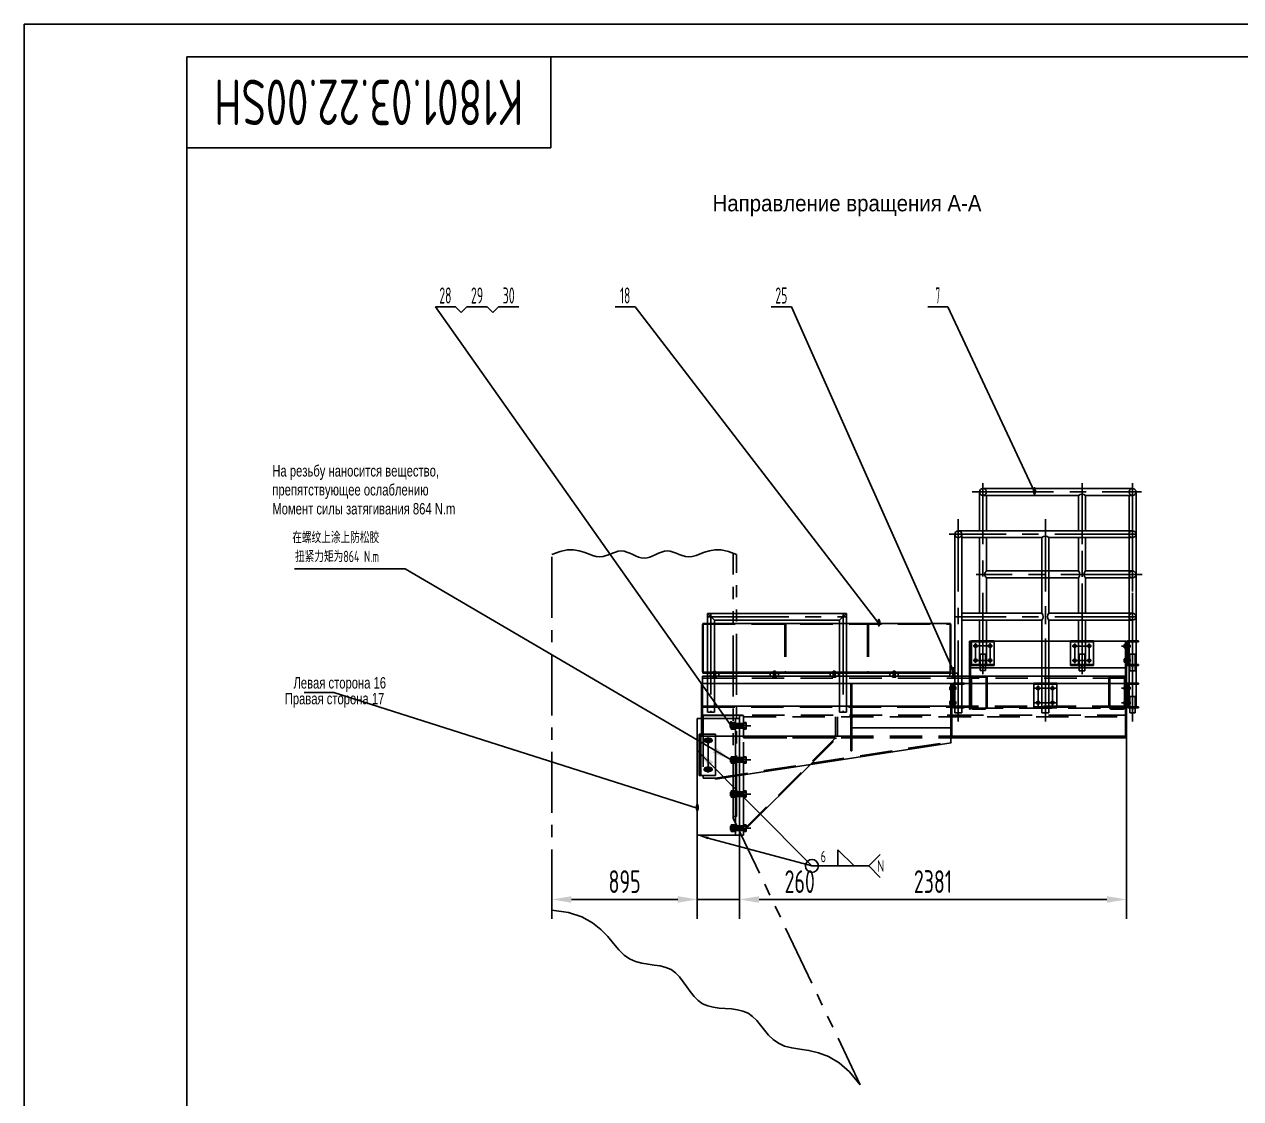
# Model space of a CAD drawing. Header units: millimetres. Extents: x -18 to 16800, y -464 to 11880.
# Drawn here: x 0 to 7487, y 5265 to 11880 of the extents above; entities that cross this region are included whole.
import ezdxf
from ezdxf.enums import TextEntityAlignment as Align

# ---------------------------------------------------------------- set-up
doc = ezdxf.new("R2010")
doc.units = ezdxf.units.MM
doc.header["$LTSCALE"] = 400
for name, pattern in [('F', [0.75, 0.5, -0.25]), ('G', [2, 1.25, -0.25, 0.25, -0.25]), ('K', [2.5, 1.25, -0.25, 0.25, -0.25, 0.25, -0.25])]:
    doc.linetypes.add(name, pattern=pattern)
for name, color, linetype in [('01', 7, 'Continuous'), ('02', 1, 'Continuous'), ('04', 2, 'F'), ('05', 4, 'G'), ('07', 6, 'K'), ('08', 1, 'Continuous'), ('11', 3, 'Continuous'), ('13', 3, 'Continuous')]:
    doc.layers.add(name, color=color, linetype=linetype)
doc.styles.get("Standard").update_dxf_attribs({"font": 'isocp', "width": 0.707, "bigfont": 'intecad.shx'})
doc.dimstyles.new('INTE', dxfattribs={"dimscale": 40, "dimtxt": 3.5, "dimasz": 3, "dimexe": 3, "dimexo": 0, "dimgap": 1, "dimtad": 1, "dimdec": 0, "dimdsep": 46, "dimtxsty": 'Standard', "dimcen": 0, "dimclrd": 1, "dimclre": 1, "dimclrt": 3, "dimaunit": 1, "dimadec": 0, "dimazin": 0, "dimtfac": 1, "dimtdec": 0, "dimtmove": 0, "dimatfit": 0, "dimfxl": 1, "dimarcsym": 0})

# ---------------------------------------------------------------- blocks, each defined once
blk = doc.blocks.new('*U43')
at = {"layer": '01'}
for p, q in [((0, 16.5), (-15, 7.8)), ((-15, 7.8), (-15, 0)), ((-15, -7.8), (-15, 0)), ((15, 7.8), (0, 16.5)), ((15, 0), (15, 7.8)), ((15, 0), (15, -7.8)), ((0, -16.5), (-15, -7.8)), ((15, -7.8), (0, -16.5))]:
    blk.add_line(p, q, dxfattribs=at)
at = {"layer": '05'}
for p, q in [((-16.9, 0), (16.3, 0)), ((0, -18.3), (0, 17.9))]:
    blk.add_line(p, q, dxfattribs=at)
blk = doc.blocks.new('*U39')
at = {"layer": '01'}
for p, q in [((-7.5, 0), (-7.5, 9.9)), ((-7.5, 9.9), (0, 9.9)), ((0, 6), (-7.5, 6)), ((-7.5, 0), (-7.5, -9.9)), ((0, 9.9), (0, 0)), ((0, 6), (30, 6)), ((0, -9.9), (0, 0)), ((5.2, 6), (5.2, 0)), ((5.2, -6), (5.2, 0)), ((30, 6), (30, 0)), ((30, -6), (30, 0)), ((0, -6), (-7.5, -6)), ((-7.5, -9.9), (0, -9.9)), ((0, -6), (30, -6))]:
    blk.add_line(p, q, dxfattribs=at)
at = {"layer": '02'}
for p, q in [((30, 4.8), (5.2, 4.8)), ((30, -4.8), (5.2, -4.8))]:
    blk.add_line(p, q, dxfattribs=at)
at = {"layer": '05'}
blk.add_line((-10.6, 0), (33.5, 0), dxfattribs=at)
blk = doc.blocks.new('*U40')
at = {"layer": '01'}
for p, q in [((-9.2, 3.1), (-9.2, 0)), ((0, 3.1), (-9.2, 3.1)), ((-9.2, 0), (0, 0)), ((0, 0), (-1.8, 3.1)), ((0, 3.1), (1.8, 0)), ((0, 3.1), (9.2, 3.1)), ((9.2, 0), (0, 0)), ((9.2, 3.1), (9.2, 0))]:
    blk.add_line(p, q, dxfattribs=at)
at = {"layer": '05'}
blk.add_line((0, 5.2), (0, -2.1), dxfattribs=at)
blk = doc.blocks.new('*U41')
at = {"layer": '01'}
for p, q in [((-10.8, 0), (-10.8, 10)), ((-10.8, 10), (0, 10)), ((-10.8, 6), (0, 6)), ((0, 10), (0, 0)), ((0, -10), (0, 0)), ((-10.8, 0), (-10.8, -10)), ((-10.8, -6), (0, -6)), ((-10.8, -10), (0, -10))]:
    blk.add_line(p, q, dxfattribs=at)
at = {"layer": '05'}
blk.add_line((-11.9, 0), (1.1, 0), dxfattribs=at)
blk = doc.blocks.new('*U42')
at = {"layer": '01'}
for p, q in [((0, 9.9), (-9, 4.7)), ((-9, 4.7), (-9, 0)), ((-9, -4.7), (-9, 0)), ((9, 4.7), (0, 9.9)), ((9, 0), (9, 4.7)), ((9, 0), (9, -4.7)), ((0, -9.9), (-9, -4.7)), ((9, -4.7), (0, -9.9))]:
    blk.add_line(p, q, dxfattribs=at)
at = {"layer": '05'}
for p, q in [((-10.9, 0), (10.3, 0)), ((0, -11.7), (0, 11.3))]:
    blk.add_line(p, q, dxfattribs=at)
blk = doc.blocks.new('7-1')
at = {"layer": '04', "linetype": 'F'}
for points in [[(53667.2, 53489.8), (53661.2, 53495.8), (53661.2, 53489.8)], [(54518.2, 53489.8), (54512.2, 53495.8), (54512.2, 53489.8)]]:
    blk.add_hatch(color=2, dxfattribs=at).paths.add_polyline_path(points)
for p, q in [((53620, 54390.8), (53620, 54630.4)), ((53641.2, 54651), (54562.2, 54651)), ((53641.2, 54608.7), (54230.1, 54608.7)), ((53662.3, 54390.8), (53662.3, 54609.2)), ((54230.1, 54390.8), (54230.1, 54608.7)), ((54272.4, 54390.8), (54272.4, 54608.7)), ((54272.4, 54608.7), (54562.2, 54608.7)), ((54541.1, 54143), (54541.1, 54608.7)), ((54583.4, 53567), (54583.4, 54629.8)), ((53468.4, 53452.8), (53468.4, 54369.7)), ((54562.2, 54390.8), (53489.5, 54390.8)), ((53510.7, 53452.8), (53510.7, 54369.7)), ((54583.4, 53452.8), (54583.4, 54369.7)), ((54004.4, 54348.5), (53510.7, 54348.5)), ((53620, 53882.8), (53620, 54348.5)), ((53662.3, 54143.5), (53662.3, 54348.5)), ((54004.4, 53882.8), (54004.4, 54348.5)), ((54562.2, 54348.5), (54046.7, 54348.5)), ((54046.7, 53882.8), (54046.7, 54348.5)), ((54230.1, 54143), (54230.1, 54348.5)), ((54272.4, 54143), (54272.4, 54348.5)), ((54541.1, 53882.8), (54541.1, 54348.5)), ((53662.3, 54143), (54230.1, 54143)), ((54562.2, 54143), (54272.4, 54143)), ((53662.3, 53882.8), (53662.3, 54101.2)), ((53662.3, 54100.7), (54230.1, 54100.7)), ((54230.1, 53882.8), (54230.1, 54100.7)), ((54272.4, 53882.8), (54272.4, 54100.7)), ((54562.2, 54100.7), (54272.4, 54100.7)), ((54541.1, 53567), (54541.1, 54100.7)), ((51946.2, 53881.8), (52801.2, 53881.8)), ((51946.2, 53881.8), (51988.5, 53839.5)), ((51946.2, 53881.8), (51946.2, 53274.8)), ((51988.5, 53839.5), (51988.5, 53274.8)), ((51988.5, 53839.5), (52758.9, 53839.5)), ((52758.9, 53839.5), (52801.2, 53881.8)), ((52758.9, 53839.5), (52758.9, 53274.8)), ((52801.2, 53881.8), (52801.2, 53274.8)), ((54004.4, 53882.8), (53510.7, 53882.8)), ((54004.4, 53840.5), (53510.7, 53840.5)), ((53620, 53713.5), (53620, 53840.5)), ((53662.3, 53713.5), (53662.3, 53840.5)), ((54004.4, 53452.8), (54004.4, 53840.5)), ((54562.2, 53882.8), (54046.7, 53882.8)), ((54562.2, 53840.5), (54046.7, 53840.5)), ((54046.7, 53452.8), (54046.7, 53840.5)), ((54230.1, 53712.8), (54230.1, 53840.5)), ((54272.4, 53712.8), (54272.4, 53840.5)), ((54541.1, 53452.8), (54541.1, 53840.5)), ((53559.2, 53710.8), (53559.2, 53495.8)), ((53565.2, 53710.8), (54518.2, 53710.8)), ((53565.2, 53710.8), (53565.2, 53495.8)), ((53571.2, 53713.5), (53571.2, 53710.8)), ((53711.2, 53713.5), (53571.2, 53713.5)), ((53711.2, 53713.5), (53711.2, 53710.8)), ((54181.2, 53712.8), (54181.2, 53710.8)), ((54321.2, 53712.8), (54181.2, 53712.8)), ((54321.2, 53712.8), (54321.2, 53710.8)), ((54518.2, 53710.8), (54524.2, 53710.8)), ((54518.2, 53710.8), (54518.2, 53126.8)), ((54518.2, 53710.8), (54518.2, 53297.8)), ((54524.2, 53710.8), (54524.2, 53126.8)), ((54524.2, 53701), (54524.2, 53573)), ((54530.2, 53701), (54530.2, 53573)), ((54536.2, 53713), (54541.1, 53713)), ((54536.2, 53707), (54541.1, 53707)), ((54583.4, 53713), (54599.2, 53713)), ((54583.4, 53707), (54599.2, 53707)), ((54599.2, 53713), (54599.2, 53707)), ((53565.2, 53545.8), (54518.2, 53545.8)), ((53662.3, 53567.5), (53620, 53567.5)), ((53624.4, 53567.5), (53657.9, 53567.5)), ((54234.5, 53566.8), (54268, 53566.8)), ((54536.2, 53567), (54541.1, 53567)), ((54536.2, 53561), (54541.1, 53561)), ((54541.1, 53567), (54583.4, 53567)), ((54583.4, 53567), (54599.2, 53567)), ((54583.4, 53452.8), (54583.4, 53567)), ((54583.4, 53561), (54599.2, 53561)), ((54599.2, 53567), (54599.2, 53561)), ((54518.2, 53495.8), (51914.2, 53495.8)), ((51914.2, 53126.8), (51914.2, 53495.8)), ((52015.7, 53495.8), (51964.7, 53495.8)), ((52015.7, 53514.8), (51988.5, 53514.8)), ((52015.7, 53514.8), (52015.7, 53495.8)), ((52332.7, 53514.8), (52332.7, 53495.8)), ((52383.7, 53514.8), (52332.7, 53514.8)), ((52383.7, 53495.8), (52332.7, 53495.8)), ((52383.7, 53514.8), (52383.7, 53495.8)), ((52751.7, 53514.8), (52700.7, 53514.8)), ((52700.7, 53514.8), (52700.7, 53495.8)), ((52751.7, 53495.8), (52700.7, 53495.8)), ((52751.7, 53514.8), (52751.7, 53495.8)), ((53068.7, 53514.8), (53068.7, 53495.8)), ((53119.7, 53514.8), (53068.7, 53514.8)), ((53119.7, 53495.8), (53068.7, 53495.8)), ((53119.7, 53514.8), (53119.7, 53495.8)), ((53468.4, 53514.8), (53436.7, 53514.8)), ((53436.7, 53514.8), (53436.7, 53495.8)), ((53487.7, 53495.8), (53436.7, 53495.8)), ((53565.2, 53495.8), (54518.2, 53495.8)), ((54518.2, 53114.8), (54518.2, 53495.8)), ((51908.2, 53126.8), (51908.2, 53450.8)), ((51914.2, 53450.8), (53456.9, 53450.8)), ((51914.2, 53450.8), (51914.2, 53383.8)), ((51915.5, 53450.8), (53445.5, 53450.8)), ((52828.2, 53034.8), (52828.2, 53450.8)), ((52834.2, 53450.8), (52834.2, 53034.8)), ((52834.2, 53383.8), (52834.2, 53317.8)), ((53444.2, 53450.8), (53444.2, 53317.8)), ((53444.2, 53450.8), (53444.2, 53126.8)), ((53445.5, 53450.8), (53451.5, 53450.8)), ((53450.2, 53450.8), (53450.2, 53126.8)), ((53457.5, 53440.8), (53457.5, 53312.8)), ((53463.5, 53452.8), (53526.5, 53452.8)), ((53463.5, 53446.8), (53526.5, 53446.8)), ((53468.4, 53306.8), (53468.4, 53446.8)), ((53510.7, 53306.8), (53510.7, 53446.8)), ((53526.5, 53452.8), (53526.5, 53446.8)), ((53526.5, 53450.8), (53955.5, 53450.8)), ((53955.5, 53452.8), (53955.5, 53300.8)), ((54095.5, 53452.8), (53955.5, 53452.8)), ((54095.5, 53446.8), (53955.5, 53446.8)), ((54004.4, 53306.8), (54004.4, 53446.8)), ((54046.7, 53306.8), (54046.7, 53446.8)), ((54095.5, 53452.8), (54095.5, 53300.8)), ((54095.5, 53450.8), (54518.2, 53450.8)), ((54518.2, 53450.8), (54518.2, 53136.8)), ((54524.2, 53440.8), (54524.2, 53312.8)), ((54530.2, 53440.8), (54530.2, 53312.8)), ((54530.2, 53440.8), (54530.2, 53312.8)), ((54536.2, 53452.8), (54599.2, 53452.8)), ((54536.2, 53452.8), (54599.2, 53452.8)), ((54536.2, 53446.8), (54599.2, 53446.8)), ((54536.2, 53446.8), (54599.2, 53446.8)), ((54541.1, 53306.8), (54541.1, 53446.8)), ((54583.4, 53306.8), (54583.4, 53446.8)), ((54583.4, 53306.8), (54583.4, 53446.8)), ((54599.2, 53452.8), (54599.2, 53446.8)), ((51914.2, 53310.8), (51914.2, 53253.8)), ((51915.5, 53310.8), (53445.5, 53310.8)), ((53463.5, 53306.8), (53526.5, 53306.8)), ((53526.5, 53306.8), (53526.5, 53300.8)), ((54095.5, 53306.8), (53955.5, 53306.8)), ((54536.2, 53306.8), (54599.2, 53306.8)), ((54536.2, 53306.8), (54599.2, 53306.8)), ((54583.4, 53306.8), (54541.1, 53306.8)), ((54545.5, 53306.8), (54579, 53306.8)), ((54599.2, 53306.8), (54599.2, 53300.8)), ((51920.2, 53254.8), (51914.2, 53254.8)), ((51946.2, 53274.8), (51988.5, 53274.8)), ((52758.9, 53274.8), (52801.2, 53274.8)), ((53444.2, 53254.8), (53444.2, 53091.8)), ((53463.5, 53300.8), (53526.5, 53300.8)), ((53468.4, 53268.8), (53468.4, 53300.8)), ((53468.4, 53268.8), (53510.7, 53268.8)), ((53510.7, 53268.8), (53510.7, 53300.8)), ((54095.5, 53300.8), (53955.5, 53300.8)), ((54004.4, 53268.8), (54004.4, 53300.8)), ((54004.4, 53300.8), (54046.7, 53300.8)), ((54004.4, 53268.8), (54046.7, 53268.8)), ((54046.7, 53268.8), (54046.7, 53300.8)), ((54536.2, 53300.8), (54599.2, 53300.8)), ((54536.2, 53300.8), (54599.2, 53300.8)), ((54545.5, 53300.8), (54545.5, 53268.8)), ((54545.5, 53268.8), (54579, 53268.8)), ((54545.5, 53268.8), (54579, 53268.8)), ((54545.5, 53268.8), (54579, 53268.8)), ((54579, 53300.8), (54579, 53268.8)), ((52834.2, 53177.8), (53444.2, 53177.8)), ((51895, 52883.8), (51895, 53137.8)), ((51908.2, 53137.8), (51895, 53137.8)), ((51905, 52883.8), (51905, 53137.8)), ((51964.5, 53110.8), (51936, 53110.8)), ((51964.5, 53088.8), (51936, 53088.8)), ((51995, 52883.8), (51995, 53126.8)), ((51996.1, 52861.9), (53445.1, 53085.9)), ((53444.2, 53126.8), (54518.2, 53126.8)), ((53444.2, 53114.8), (54518.2, 53114.8)), ((53444.2, 53091.8), (53445.1, 53085.9)), ((53449.2, 53126.8), (53455.2, 53126.8)), ((54518.2, 53126.8), (54524.2, 53126.8)), ((51964.5, 52932.8), (51936, 52932.8)), ((52172.4, 52544.9), (52579.6, 52952.1)), ((51995, 52883.8), (51895, 52883.8)), ((51920.2, 52883.8), (51920.2, 52867.8)), ((51920.2, 52867.8), (51995.2, 52867.8)), ((51964.5, 52910.8), (51936, 52910.8)), ((51995.2, 52867.8), (51996.1, 52861.9)), ((52143.2, 52884.6), (52143.2, 52516.8)), ((52168.2, 52516.8), (52168.2, 52888.5)), ((52172.4, 52544.9), (52168.2, 52549.1))]:
    blk.add_line(p, q)
for centre, radius in [((54562.2, 53554), 2.5), ((53980.5, 53420.8), 8), ((53980.5, 53420.8), 8), ((54069.5, 53420.8), 8), ((54069.5, 53420.8), 8), ((53980.5, 53331.8), 8), ((53980.5, 53331.8), 8), ((54069.5, 53331.8), 8), ((54069.5, 53331.8), 8), ((54562.2, 53293.8), 2.5), ((51950.2, 52921.8), 11)]:
    blk.add_circle(centre, radius)
for centre, radius, start, end in [((54251.2, 54585.3), 31.5, 47.85238, 132.14762), ((53489.5, 54369.7), 21.1, 0, 180), ((54562.2, 54369.7), 21.1, 270, 90), ((53682.7, 54121.8), 29.4, 133.8974, 226.1026), ((54292.7, 54121.8), 29.4, 133.8974, 226.1026), ((54562.2, 53861.7), 21.1, 270, 90), ((54536.2, 53701), 12, 90, 180), ((54536.2, 53701), 6, 90, 180), ((54536.2, 53573), 12, 180, 270), ((54536.2, 53573), 6, 180, 270), ((53464.4, 53438.5), 14.3, 93.75993, 174.91112), ((53463.5, 53440.8), 6, 90, 180), ((54536.2, 53440.8), 12, 90, 180), ((54536.2, 53440.8), 12, 90, 180), ((54536.2, 53440.8), 6, 90, 180), ((54536.2, 53440.8), 6, 90, 180), ((53464.4, 53315), 14.2, 183.46598, 266.30946), ((53463.5, 53312.8), 6, 180, 270), ((54536.2, 53312.8), 12, 180, 270), ((54536.2, 53312.8), 12, 180, 270), ((54536.2, 53312.8), 6, 180, 270), ((54536.2, 53312.8), 6, 180, 270), ((51936, 53099.8), 11, 90, 270), ((51964.5, 53099.8), 11, 270, 90), ((51936, 52921.8), 11, 90, 270), ((51964.5, 52921.8), 11, 270, 90)]:
    blk.add_arc(centre, radius, start, end)
at = {"layer": '01', "linetype": 'Continuous'}
for p, q in [((54541.1, 53452.8), (54541.1, 53567)), ((54541.1, 53306.8), (54541.1, 53446.8))]:
    blk.add_line(p, q, dxfattribs=at)
at = {"layer": '01', "color": 7, "linetype": 'Continuous'}
for p, q in [((51914.2, 53450.8), (51908.2, 53450.8)), ((51914.2, 53274.8), (51908.2, 53274.8)), ((52828.2, 53126.8), (51908.2, 53126.8)), ((52834.2, 53034.8), (52828.2, 53034.8)), ((52143.2, 52516.8), (52168.2, 52516.8))]:
    blk.add_line(p, q, dxfattribs=at)
at = {"layer": '01'}
for centre, radius, start, end in [((53641.2, 54629.8), 21.1, 90, 270), ((54562.2, 54629.8), 21.1, 270, 90), ((54203.1, 54121.8), 34.3, 321.9154, 38.0846), ((54562.2, 54121.8), 21.1, 270, 90)]:
    blk.add_arc(centre, radius, start, end, dxfattribs=at)
at = {"layer": '01', "color": 7, "linetype": 'Continuous'}
for centre, start, end in [((54025.5, 54325.7), 47.14644, 132.85356), ((53981.6, 53861.7), 317.14644, 42.85356), ((54069.4, 53861.7), 137.14644, 222.85356)]:
    blk.add_arc(centre, 31.1, start, end, dxfattribs=at)
at = {"layer": '04'}
for p, q in [((53565.2, 53710.8), (53559.2, 53710.8)), ((53571.2, 53561.5), (53571.2, 53710.8)), ((53711.2, 53712.2), (53711.2, 53561.5)), ((54181.2, 53560.8), (54181.2, 53710.8)), ((54321.2, 53710.8), (54321.2, 53560.8)), ((54541.1, 53713), (54583.4, 53713)), ((54583.4, 53707), (54541.1, 53707)), ((54541.1, 53561), (54583.4, 53561)), ((51964.7, 53514.8), (51988.5, 53514.8)), ((53468.4, 53514.8), (53487.7, 53514.8)), ((53559.2, 53291.8), (53559.2, 53495.8)), ((53565.2, 53297.8), (53565.2, 53495.8)), ((53456.9, 53450.8), (53526.5, 53450.8)), ((53955.5, 53450.8), (54095.5, 53450.8)), ((52143.2, 52884.6), (52143.2, 53253.8)), ((52168.2, 52888.5), (52168.2, 53253.8)), ((52734.2, 53126.8), (52734.2, 53244.8)), ((52746.2, 53126.8), (52746.2, 53244.8)), ((53565.2, 53291.8), (53559.2, 53291.8)), ((53565.2, 53297.8), (53565.2, 53291.8)), ((52143.2, 53204.3), (52168.2, 53204.3)), ((52143.2, 53175.3), (52168.2, 53175.3)), ((51908.2, 53137.8), (51995, 53137.8)), ((51995, 53126.8), (51995, 53137.8)), ((52579.6, 52952.1), (52738.1, 53110.6)), ((52143.2, 52994.3), (52168.2, 52994.3)), ((52143.2, 52965.3), (52168.2, 52965.3)), ((52143.2, 52784.3), (52168.2, 52784.3)), ((52143.2, 52755.3), (52168.2, 52755.3)), ((52143.2, 52574.3), (52168.2, 52574.3)), ((52143.2, 52545.3), (52168.2, 52545.3))]:
    blk.add_line(p, q, dxfattribs=at)
at = {"layer": '04', "color": 2, "linetype": 'F'}
for p, q in [((53711.2, 53707.5), (53571.2, 53707.5)), ((53618.9, 53713.5), (53618.9, 53707.5)), ((53620, 53567.5), (53620, 53707.5)), ((53662.3, 53567.5), (53662.3, 53707.5)), ((53663.4, 53713.5), (53663.4, 53707.5)), ((54321.2, 53706.8), (54181.2, 53706.8)), ((54229, 53712.8), (54229, 53706.8)), ((54230.1, 53566.8), (54230.1, 53706.8)), ((54272.4, 53566.8), (54272.4, 53706.8)), ((54273.5, 53712.8), (54273.5, 53706.8)), ((54518.2, 53688.8), (54530.2, 53688.8)), ((54540, 53713), (54540, 53707)), ((54584.5, 53713), (54584.5, 53707)), ((53624.4, 53631.5), (53657.9, 53631.5)), ((53624.4, 53567.5), (53624.4, 53631.5)), ((53657.9, 53567.5), (53657.9, 53631.5)), ((54234.5, 53630.8), (54268, 53630.8)), ((54234.5, 53566.8), (54234.5, 53630.8)), ((54268, 53566.8), (54268, 53630.8)), ((54518.2, 53672.8), (54530.2, 53672.8)), ((54579, 53631), (54545.5, 53631)), ((54545.5, 53567), (54545.5, 53631)), ((54579, 53567), (54579, 53631)), ((53711.2, 53567.5), (53571.2, 53567.5)), ((53711.2, 53561.5), (53571.2, 53561.5)), ((53622.9, 53567.5), (53622.9, 53561.5)), ((53624.4, 53561.5), (53624.4, 53529.5)), ((53624.4, 53529.5), (53657.9, 53529.5)), ((53657.9, 53561.5), (53657.9, 53529.5)), ((53659.4, 53567.5), (53659.4, 53561.5)), ((54321.2, 53566.8), (54181.2, 53566.8)), ((54321.2, 53560.8), (54181.2, 53560.8)), ((54272.4, 53566.8), (54230.1, 53566.8)), ((54233, 53566.8), (54233, 53560.8)), ((54234.5, 53560.8), (54234.5, 53528.8)), ((54234.5, 53528.8), (54268, 53528.8)), ((54268, 53560.8), (54268, 53528.8)), ((54269.5, 53566.8), (54269.5, 53560.8)), ((54518.2, 53599.8), (54530.2, 53599.8)), ((54518.2, 53583.8), (54530.2, 53583.8)), ((54544, 53567), (54544, 53561)), ((54545.5, 53567), (54545.5, 53529)), ((54579, 53567), (54545.5, 53567)), ((54579, 53529), (54545.5, 53529)), ((54579, 53567), (54579, 53529)), ((54580.5, 53567), (54580.5, 53561)), ((54518.2, 53483.8), (51914.2, 53483.8)), ((51964.7, 53514.8), (51964.7, 53495.8)), ((51984.2, 53495.8), (51984.2, 53514.8)), ((51985, 53495.8), (51985, 53514.8)), ((51995.5, 53495.8), (51995.5, 53514.8)), ((51996.2, 53495.8), (51996.2, 53514.8)), ((52352.2, 53495.8), (52352.2, 53514.8)), ((52353, 53495.8), (52353, 53514.8)), ((52363.5, 53495.8), (52363.5, 53514.8)), ((52364.2, 53495.8), (52364.2, 53514.8)), ((52720.2, 53495.8), (52720.2, 53514.8)), ((52721, 53495.8), (52721, 53514.8)), ((52731.5, 53495.8), (52731.5, 53514.8)), ((52732.2, 53495.8), (52732.2, 53514.8)), ((53088.2, 53495.8), (53088.2, 53514.8)), ((53089, 53495.8), (53089, 53514.8)), ((53099.5, 53495.8), (53099.5, 53514.8)), ((53100.2, 53495.8), (53100.2, 53514.8)), ((53456.2, 53495.8), (53456.2, 53514.8)), ((53457, 53495.8), (53457, 53514.8)), ((53467.5, 53495.8), (53467.5, 53514.8)), ((53468.2, 53495.8), (53468.2, 53514.8)), ((53487.7, 53514.8), (53487.7, 53495.8)), ((53565.2, 53479.8), (53565.2, 53308.8)), ((53571.2, 53479.8), (53571.2, 53308.8)), ((53581.2, 53495.8), (53661.2, 53495.8)), ((53581.2, 53489.8), (53661.2, 53489.8)), ((53661.2, 53495.8), (53661.2, 53308.8)), ((53661.2, 53495.8), (53667.2, 53489.8)), ((53661.2, 53489.8), (53667.2, 53489.8)), ((53667.2, 53489.8), (53667.2, 53308.8)), ((54416.2, 53479.8), (54416.2, 53308.8)), ((54422.2, 53479.8), (54422.2, 53308.8)), ((54432.2, 53495.8), (54512.2, 53495.8)), ((54432.2, 53489.8), (54512.2, 53489.8)), ((54512.2, 53495.8), (54518.2, 53489.8)), ((54512.2, 53495.8), (54512.2, 53308.8)), ((54512.2, 53489.8), (54518.2, 53489.8)), ((54518.2, 53489.8), (54518.2, 53308.8)), ((53444.2, 53428.8), (53457.5, 53428.8)), ((53444.2, 53412.8), (53457.5, 53412.8)), ((53467.3, 53452.8), (53467.3, 53446.8)), ((53511.8, 53452.8), (53511.8, 53446.8)), ((53661.2, 53394.3), (53661.2, 53341.1)), ((53667.2, 53394.3), (53667.2, 53341.1)), ((54003.3, 53452.8), (54003.3, 53446.8)), ((54047.8, 53452.8), (54047.8, 53446.8)), ((54512.2, 53394.3), (54512.2, 53341.1)), ((54518.2, 53428.8), (54524.2, 53428.8)), ((54518.2, 53412.8), (54524.2, 53412.8)), ((54518.2, 53394.3), (54518.2, 53341.1)), ((54524.2, 53428.8), (54530.2, 53428.8)), ((54524.2, 53428.8), (54530.2, 53428.8)), ((54524.2, 53412.8), (54530.2, 53412.8)), ((54524.2, 53412.8), (54530.2, 53412.8)), ((54540, 53452.8), (54540, 53446.8)), ((54540, 53452.8), (54540, 53446.8)), ((54584.5, 53452.8), (54584.5, 53446.8)), ((54584.5, 53452.8), (54584.5, 53446.8)), ((51914.2, 53310.8), (54518.2, 53310.8)), ((51914.2, 53310.8), (53451.2, 53310.8)), ((51914.2, 53304.8), (54518.2, 53304.8)), ((53444.2, 53339.8), (53457.5, 53339.8)), ((53444.2, 53323.8), (53457.5, 53323.8)), ((53467.3, 53306.8), (53467.3, 53300.8)), ((53511.8, 53306.8), (53511.8, 53300.8)), ((54003.3, 53306.8), (54003.3, 53300.8)), ((54047.8, 53306.8), (54047.8, 53300.8)), ((54518.2, 53339.8), (54524.2, 53339.8)), ((54518.2, 53323.8), (54524.2, 53323.8)), ((54524.2, 53339.8), (54530.2, 53339.8)), ((54524.2, 53339.8), (54530.2, 53339.8)), ((54524.2, 53323.8), (54530.2, 53323.8)), ((54524.2, 53323.8), (54530.2, 53323.8)), ((54540, 53306.8), (54540, 53300.8)), ((54544, 53306.8), (54544, 53300.8)), ((54545.5, 53370.8), (54579, 53370.8)), ((54545.5, 53306.8), (54545.5, 53370.8)), ((54579, 53306.8), (54579, 53370.8)), ((54580.5, 53306.8), (54580.5, 53300.8)), ((54584.5, 53306.8), (54584.5, 53300.8)), ((52162.2, 53254.8), (51914.2, 53254.8)), ((51914.2, 53253.8), (52168.2, 53253.8)), ((51920.2, 53254.8), (53444.2, 53254.8)), ((51920.2, 53254.8), (51920.2, 53137.8)), ((52143.2, 53253.8), (52168.2, 53253.8)), ((52168.2, 53253.8), (52168.2, 53114.8)), ((52168.2, 53244.8), (54518.2, 53244.8)), ((53444.2, 53254.8), (54518.2, 53254.8)), ((53565.2, 53297.8), (54518.2, 53297.8)), ((53581.2, 53298.8), (53651.2, 53298.8)), ((53581.2, 53292.8), (53651.2, 53292.8)), ((54432.2, 53298.8), (54502.2, 53298.8)), ((54432.2, 53292.8), (54502.2, 53292.8)), ((51920.2, 53137.8), (51920.2, 52883.8)), ((51995.2, 52867.8), (53444.2, 53091.8)), ((52168.2, 53126.8), (53444.2, 53126.8)), ((52168.2, 52549.1), (52733.9, 53114.8)), ((52168.2, 53114.8), (53444.2, 53114.8)), ((52733.9, 53114.8), (52168.2, 53114.8)), ((52738.1, 53110.6), (52733.9, 53114.8))]:
    blk.add_line(p, q, dxfattribs=at)
for centre, radius in [((53596.2, 53681.5), 8), ((53685.2, 53681.5), 8), ((54206.2, 53680.8), 8), ((54295.2, 53680.8), 8), ((53596.2, 53592.5), 8), ((53641.2, 53554.5), 2.5), ((53685.2, 53592.5), 8), ((54206.2, 53591.8), 8), ((54251.2, 53553.8), 2.5), ((54295.2, 53591.8), 8), ((51950.2, 53099.8), 11)]:
    blk.add_circle(centre, radius, dxfattribs=at)
for centre, radius, start, end in [((53641.2, 54629.8), 21.1, 270, 90), ((54562.2, 54629.8), 21.1, 90, 270), ((53489.5, 54369.7), 21.1, 180, 0), ((54562.2, 54369.7), 21.1, 90, 270), ((54562.2, 54121.8), 21.1, 90, 270), ((54562.2, 53861.7), 21.1, 90, 270), ((53581.2, 53479.8), 16, 90, 180), ((53581.2, 53479.8), 10, 90, 180), ((54432.2, 53479.8), 16, 90, 180), ((54432.2, 53479.8), 10, 90, 180), ((53581.2, 53308.8), 16, 180, 270), ((53581.2, 53308.8), 10, 180, 270), ((53651.2, 53308.8), 16, 270, 0), ((53651.2, 53308.8), 10, 270, 0), ((54432.2, 53308.8), 16, 180, 270), ((54432.2, 53308.8), 10, 180, 270), ((54502.2, 53308.8), 10, 270, 0), ((54502.2, 53308.8), 16, 270, 0)]:
    blk.add_arc(centre, radius, start, end, dxfattribs=at)
at = {"layer": '05', "color": 4, "linetype": 'G'}
for p, q in [((53641.2, 53508.1), (53641.2, 54684.6)), ((54251.2, 53507.5), (54251.2, 54684)), ((54562.2, 53507.5), (54562.2, 54684)), ((54251.2, 53566.8), (54251.2, 54616.8)), ((53489.5, 53215.8), (53489.5, 54462.9)), ((54025.5, 53215.8), (54025.5, 54462.9)), ((54562.2, 53215.8), (54562.2, 54462.9)), ((53534.7, 54369.7), (53432.5, 54369.7)), ((54583.4, 54369.7), (53468.4, 54369.7)), ((54025.5, 53226.7), (54025.5, 54405.4)), ((54562.2, 53226.7), (54562.2, 54405.4)), ((54562.2, 54405.3), (54562.2, 54336.2)), ((54621.1, 54121.8), (53600.6, 54121.8)), ((54330.2, 54121.8), (54583.4, 54121.8)), ((51946.2, 53860.7), (52801.2, 53860.7)), ((51967.4, 53881.8), (51967.4, 53274.8)), ((52780.1, 53881.8), (52780.1, 53274.8)), ((54583.4, 53861.7), (53468.4, 53861.7)), ((54562.2, 53897.3), (54562.2, 53828.2)), ((53700.1, 53681.5), (53580.9, 53681.5)), ((53596.2, 53697.7), (53596.2, 53576.9)), ((53641.2, 53738.3), (53641.2, 53537.9)), ((53685.2, 53698), (53685.2, 53576.2)), ((54310.1, 53680.8), (54190.9, 53680.8)), ((54206.2, 53697), (54206.2, 53576.2)), ((54251.2, 53737.6), (54251.2, 53537.1)), ((54295.2, 53697.3), (54295.2, 53575.5)), ((54494.5, 53680.8), (54540.5, 53680.8)), ((54562.2, 53723.6), (54562.2, 53550.4)), ((53641.2, 53636.6), (53641.2, 53524.8)), ((54251.2, 53635.9), (54251.2, 53524)), ((54562.2, 53636), (54562.2, 53524.2)), ((53700.1, 53592.5), (53580.9, 53592.5)), ((53636, 53554.5), (53647, 53554.5)), ((54310.1, 53591.8), (54190.9, 53591.8)), ((54246, 53553.8), (54257.1, 53553.8)), ((54567.4, 53554), (54556.3, 53554)), ((54562.2, 53306.8), (54562.2, 53567)), ((51990.2, 53485.6), (51990.2, 53523.5)), ((52358.2, 53485.6), (52358.2, 53523.5)), ((52358.2, 53485.6), (52358.2, 53523.5)), ((52726.2, 53485.6), (52726.2, 53523.5)), ((52726.2, 53485.6), (52726.2, 53523.5)), ((53094.2, 53485.6), (53094.2, 53523.5)), ((53094.2, 53485.6), (53094.2, 53523.5)), ((53462.2, 53485.6), (53462.2, 53523.5)), ((53462.2, 53485.6), (53462.2, 53523.5)), ((54562.2, 53463.4), (54562.2, 53290.3)), ((54562.2, 53463.4), (54562.2, 53290.3)), ((53434.9, 53420.8), (53473.3, 53420.8)), ((53435.5, 53420.8), (53461.5, 53420.8)), ((53961.3, 53420.8), (54091.5, 53420.8)), ((54084.4, 53420.8), (53965.2, 53420.8)), ((53980.5, 53438), (53980.5, 53310.2)), ((53980.5, 53437), (53980.5, 53316.2)), ((54069.5, 53437.3), (54069.5, 53315.5)), ((54069.5, 53436.4), (54069.5, 53311.8)), ((54494.5, 53420.8), (54540.5, 53420.8)), ((54508.9, 53420.8), (54547.3, 53420.8)), ((54508.9, 53420.8), (54547.3, 53420.8)), ((53434, 53331.8), (53473.3, 53331.8)), ((53435.5, 53331.8), (53461.5, 53331.8)), ((53960.5, 53331.8), (54089.1, 53331.8)), ((54084.4, 53331.8), (53965.2, 53331.8)), ((54494.5, 53331.8), (54540.5, 53331.8)), ((54508, 53331.8), (54547.3, 53331.8)), ((54508, 53331.8), (54547.3, 53331.8)), ((54562.2, 53375.9), (54562.2, 53264)), ((54557, 53293.8), (54568.1, 53293.8)), ((52096.5, 53189.8), (52212.6, 53189.8)), ((51935.6, 53099.8), (51967.5, 53099.8)), ((51950.2, 53117.7), (51950.2, 52905.3)), ((52096.5, 52979.8), (52212.6, 52979.8)), ((51935.6, 52921.8), (51968.2, 52921.8)), ((52096.5, 52769.8), (52212.6, 52769.8)), ((52096.5, 52559.8), (52212.6, 52559.8))]:
    blk.add_line(p, q, dxfattribs=at)
at = {"layer": '05'}
blk.add_line((53575.8, 54630.4), (54618.1, 54629.5), dxfattribs=at)
at = {"layer": '04'}
for name, p in [('*U42', (53596.2, 53681.7)), ('*U42', (53685.2, 53681.7)), ('*U39', (54518.2, 53680.8)), ('*U42', (53596.2, 53592.7)), ('*U42', (53685.2, 53592.7)), ('*U42', (54295.2, 53592)), ('*U39', (54518.2, 53591.8)), ('*U39', (53444.2, 53420.8)), ('*U42', (53980.5, 53421)), ('*U42', (54069.5, 53421)), ('*U39', (54518.2, 53420.8)), ('*U39', (53444.2, 53331.8)), ('*U42', (53980.5, 53332)), ('*U42', (54069.5, 53332)), ('*U39', (54518.2, 53331.8))]:
    blk.add_blockref(name, p, dxfattribs=at)
at = {"layer": '04', "color": 2, "linetype": 'F'}
for p in [(54206.2, 53681), (54295.2, 53681), (54206.2, 53592)]:
    blk.add_blockref('*U42', p, dxfattribs=at)
at = {"layer": '04'}
for name, p, rotation in [('*U40', (54530.2, 53680.8), 270), ('*U41', (54533.3, 53680.8), 180), ('*U40', (54530.2, 53591.8), 270), ('*U41', (54533.3, 53591.8), 180), ('*U40', (53457.5, 53420.8), 270), ('*U41', (53460.6, 53420.8), 180), ('*U40', (54530.2, 53420.8), 270), ('*U41', (54533.3, 53420.8), 180), ('*U40', (53457.5, 53331.8), 270), ('*U41', (53460.6, 53331.8), 180), ('*U40', (54530.2, 53331.8), 270), ('*U41', (54533.3, 53331.8), 180), ('*U43', (51949.9, 53099.8), 180.0000030703335), ('*U43', (51949.9, 52921.8), 180.0000030703335)]:
    blk.add_blockref(name, p, dxfattribs=dict(at, rotation=rotation))
blk = doc.blocks.new('QB1')
at = {"layer": '02'}
blk.add_lwpolyline([(74888.9, 28727.1), (74939, 28746.6), (74983.1, 28755.7), (75021.9, 28756.5), (75056.1, 28751.2), (75086.5, 28742.3), (75113.6, 28731.9), (75138.3, 28722.3), (75161.2, 28715.7), (75182.9, 28713.9), (75203.5, 28716.3), (75223.4, 28721.5), (75242.6, 28728.5), (75261.2, 28736), (75279.4, 28742.9), (75297.3, 28747.9), (75315.1, 28749.8), (75332.8, 28747.9), (75350.6, 28742.7), (75368.4, 28735.4), (75386.1, 28727.1), (75403.9, 28718.7), (75421.6, 28711.5), (75439.4, 28706.3), (75457.1, 28704.4), (75474.9, 28706.3), (75492.7, 28711.5), (75510.4, 28718.7), (75528.2, 28727.1), (75545.9, 28735.4), (75563.7, 28742.7), (75581.5, 28747.9), (75599.2, 28749.8), (75617, 28747.9), (75634.9, 28742.9), (75653.1, 28736), (75671.7, 28728.5), (75690.9, 28721.5), (75710.8, 28716.3), (75731.4, 28713.9), (75753.1, 28715.7), (75776, 28722.3), (75800.7, 28731.9), (75827.8, 28742.3), (75858.2, 28751.2), (75892.4, 28756.5), (75931.2, 28755.7), (75975.3, 28746.6), (76025.4, 28727.1)], dxfattribs=at)
at = {"layer": '05', "color": 4, "linetype": 'G', "ltscale": 0.75}
blk.add_line((74888.9, 26537.4), (74888.9, 28727.1), dxfattribs=at)
at = {"layer": '07', "color": 6, "linetype": 'K', "ltscale": 0.75}
for p, q in [((76005.4, 27103.7), (76005.4, 28734.9)), ((76025.4, 27114.4), (76025.4, 28727.1)), ((76025.4, 27114.4), (76005.4, 27114.4)), ((76005.4, 27103.7), (76786.6, 25462))]:
    blk.add_line(p, q, dxfattribs=at)
blk = doc.blocks.new('17-1')
for p, q in [((91748.6, 7829.6), (91748.6, 7111.6)), ((92008.6, 7829.6), (91748.6, 7829.6)), ((91983.6, 7829.6), (91983.6, 7111.6)), ((92008.6, 7829.6), (92008.6, 7111.6)), ((92008.6, 7111.6), (91748.6, 7111.6))]:
    blk.add_line(p, q)
at = {"layer": '04', "color": 2, "linetype": 'F'}
for p, q in [((92008.6, 7799.1), (91983.6, 7799.1)), ((92008.6, 7770.1), (91983.6, 7770.1)), ((92008.6, 7589.1), (91983.6, 7589.1)), ((92008.6, 7560.1), (91983.6, 7560.1)), ((92008.6, 7379.1), (91983.6, 7379.1)), ((92008.6, 7350.1), (91983.6, 7350.1)), ((92008.6, 7169.1), (91983.6, 7169.1)), ((92008.6, 7140.1), (91983.6, 7140.1))]:
    blk.add_line(p, q, dxfattribs=at)
at = {"layer": '05', "color": 4, "linetype": 'G'}
for p, q in [((92027.2, 7784.6), (91964.1, 7784.6)), ((92027.2, 7574.6), (91964.1, 7574.6)), ((92027.2, 7364.6), (91964.1, 7364.6)), ((92025.1, 7154.6), (91962, 7154.6))]:
    blk.add_line(p, q, dxfattribs=at)
blk = doc.blocks.new('19-1')
for p, q in [((23240.4, 7489.6), (23235.4, 7489.6)), ((23235.4, 7489.6), (23235.4, 7196.6)), ((23238.4, 7495.1), (24762.4, 7495.1)), ((23238.4, 7495.1), (23238.4, 7489.6)), ((23240.4, 7489.6), (23240.4, 7196.6)), ((23743.4, 7489.6), (23748.4, 7489.6)), ((24252.4, 7489.6), (24257.4, 7489.6)), ((24760.4, 7489.6), (24765.4, 7489.6)), ((24760.4, 7489.6), (24760.4, 7196.6)), ((24762.4, 7495.1), (24762.4, 7489.6)), ((24765.4, 7489.6), (24765.4, 7196.6)), ((23240.4, 7196.6), (23235.4, 7196.6)), ((23238.4, 7196.6), (23238.4, 7190.1)), ((23238.4, 7196.1), (24762.4, 7196.1)), ((23238.4, 7190.1), (24762.4, 7190.1)), ((23743.4, 7196.6), (23748.4, 7196.6)), ((24252.4, 7196.6), (24257.4, 7196.6)), ((24760.4, 7196.6), (24765.4, 7196.6)), ((24762.4, 7196.6), (24762.4, 7190.1))]:
    blk.add_line(p, q)
at = {"layer": '04', "color": 2, "linetype": 'F'}
for p, q in [((23238.4, 7490.1), (24762.4, 7490.1)), ((23743.4, 7489.6), (23743.4, 7196.6)), ((23748.4, 7489.6), (23748.4, 7196.6)), ((24252.4, 7489.6), (24252.4, 7196.6)), ((24257.4, 7489.6), (24257.4, 7196.6))]:
    blk.add_line(p, q, dxfattribs=at)
blk = doc.blocks.new('*U91')
at = {"layer": '01'}
for p, q in [((-18.3, 6), (-18.3, 0)), ((0, 6), (-18.3, 6)), ((-18.3, 0), (0, 0)), ((0, 0), (-3.5, 6)), ((0, 6), (3.5, 0)), ((0, 6), (18.3, 6)), ((18.3, 0), (0, 0)), ((18.3, 6), (18.3, 0))]:
    blk.add_line(p, q, dxfattribs=at)
at = {"layer": '05'}
blk.add_line((0, 8.1), (0, -2.1), dxfattribs=at)
blk = doc.blocks.new('*U92')
at = {"layer": '01'}
for p, q in [((-21.5, 0), (-21.5, 19.8)), ((-21.5, 19.8), (0, 19.8)), ((-21.5, 12), (0, 12)), ((0, 19.8), (0, 0)), ((0, -19.8), (0, 0)), ((-21.5, 0), (-21.5, -19.8)), ((-21.5, -12), (0, -12)), ((-21.5, -19.8), (0, -19.8))]:
    blk.add_line(p, q, dxfattribs=at)
at = {"layer": '05'}
blk.add_line((-22.6, 0), (1.1, 0), dxfattribs=at)
blk = doc.blocks.new('*U94')
at = {"layer": '01'}
for p, q in [((-15, 0), (-15, 19.8)), ((-15, 19.8), (0, 19.8)), ((0, 12), (-15, 12)), ((-15, 0), (-15, -19.8)), ((0, 19.8), (0, 0)), ((0, 12), (80, 12)), ((0, -19.8), (0, 0)), ((9, 12), (9, 0)), ((9, -12), (9, 0)), ((80, 12), (80, 0)), ((80, -12), (80, 0)), ((0, -12), (-15, -12)), ((-15, -19.8), (0, -19.8)), ((0, -12), (80, -12))]:
    blk.add_line(p, q, dxfattribs=at)
at = {"layer": '02'}
for p, q in [((80, 9.6), (9, 9.6)), ((80, -9.6), (9, -9.6))]:
    blk.add_line(p, q, dxfattribs=at)
at = {"layer": '05'}
blk.add_line((-18.1, 0), (83.5, 0), dxfattribs=at)
blk = doc.blocks.new('*D95')
at = {"layer": '08', "color": 1, "lineweight": -2}
for p, q in [((4142.1, 6888), (4142.1, 6371.8)), ((4402.1, 6888), (4402.1, 6371.8)), ((4022.1, 6491.8), (3902.1, 6491.8)), ((4142.1, 6491.8), (4402.1, 6491.8)), ((4522.1, 6491.8), (4902.9, 6491.8))]:
    blk.add_line(p, q, dxfattribs=at)
at = {"layer": '08', "color": 1}
for points in [[(4022.1, 6511.8), (4022.1, 6471.8), (4142.1, 6491.8)], [(4522.1, 6511.8), (4522.1, 6471.8), (4402.1, 6491.8)]]:
    blk.add_solid(points, dxfattribs=at)
at = {"layer": 'DEFPOINTS', "color": 0}
for p in [(4142.1, 6888), (4402.1, 6888), (4402.1, 6491.8)]:
    blk.add_point(p, dxfattribs=at)
at = {"layer": '08', "color": 3, "insert": (4772.5, 6601.8), "char_height": 140, "attachment_point": 5}
blk.add_mtext('260', dxfattribs=at)
blk = doc.blocks.new('*D96')
at = {"layer": '08', "color": 1, "lineweight": -2}
for p, q in [((4142.1, 6888), (4142.1, 6371.8)), ((3247.1, 6600.9), (3247.1, 6371.8)), ((4022.1, 6491.8), (3367.1, 6491.8))]:
    blk.add_line(p, q, dxfattribs=at)
at = {"layer": '08', "color": 1}
for points in [[(3367.1, 6511.8), (3367.1, 6471.8), (3247.1, 6491.8)], [(4022.1, 6511.8), (4022.1, 6471.8), (4142.1, 6491.8)]]:
    blk.add_solid(points, dxfattribs=at)
at = {"layer": 'DEFPOINTS', "color": 0}
for p in [(4142.1, 6888), (3247.1, 6600.9), (3247.1, 6491.8)]:
    blk.add_point(p, dxfattribs=at)
at = {"layer": '08', "color": 3, "insert": (3694.6, 6601.8), "char_height": 140, "attachment_point": 5}
blk.add_mtext('895', dxfattribs=at)
blk = doc.blocks.new('*D97')
at = {"layer": '08', "color": 1, "lineweight": -2}
for p, q in [((6783.1, 7498), (6783.1, 6371.8)), ((4402.1, 6888), (4402.1, 6371.8)), ((4522.1, 6491.8), (6663.1, 6491.8))]:
    blk.add_line(p, q, dxfattribs=at)
at = {"layer": '08', "color": 1}
for points in [[(4522.1, 6511.8), (4522.1, 6471.8), (4402.1, 6491.8)], [(6663.1, 6511.8), (6663.1, 6471.8), (6783.1, 6491.8)]]:
    blk.add_solid(points, dxfattribs=at)
at = {"layer": 'DEFPOINTS', "color": 0}
for p in [(6783.1, 7498), (4402.1, 6888), (6783.1, 6491.8)]:
    blk.add_point(p, dxfattribs=at)
at = {"layer": '08', "color": 3, "insert": (5592.6, 6601.8), "char_height": 140, "attachment_point": 5}
blk.add_mtext('2381', dxfattribs=at)
blk = doc.blocks.new('*U109', base_point=(4142.1, 7354.8))
at = {"layer": '01'}
blk.add_lwpolyline([(5007.8, 7264.8), (5107.8, 7164.8), (5007.8, 7164.8)], close=True, dxfattribs=at)
blk.add_circle((4847.8, 7164.8), 40, dxfattribs=at)
at = {"layer": '02'}
blk.add_lwpolyline([(4142.1, 7354.8, 0, 16, 0), (4209.7, 7336.6, 16, 16, 0)], format="xyseb", dxfattribs=at)
for points in [[(4209.7, 7336.6), (4847.8, 7164.8), (5197.8, 7164.8)], [(5268.6, 7235.5), (5197.8, 7164.8), (5268.6, 7094.1)]]:
    blk.add_lwpolyline(points, dxfattribs=at)
at = {"layer": '13', "width": 0.707}
blk.add_text('6', height=70, dxfattribs=at).set_placement((4901.8, 7187.8))
at = {"layer": '13', "width": 1.010989}
blk.add_text('N', height=70, dxfattribs=at).set_placement((5247.8, 7129.8), (5293.8, 7129.8), align=Align.FIT)
blk = doc.blocks.new('*U114')
at = {"layer": '01'}
for p, q in [((-7.5, 0), (-7.5, 10)), ((-7.5, 10), (0, 10)), ((0, 6), (-7.5, 6)), ((-7.5, 0), (-7.5, -10)), ((0, 10), (0, 0)), ((0, 6), (30, 6)), ((0, -10), (0, 0)), ((5.2, 6), (5.2, 0)), ((5.2, -6), (5.2, 0)), ((30, 6), (30, 0)), ((30, -6), (30, 0)), ((0, -6), (-7.5, -6)), ((-7.5, -10), (0, -10)), ((0, -6), (30, -6))]:
    blk.add_line(p, q, dxfattribs=at)
at = {"layer": '02'}
for p, q in [((30, 4.8), (5.2, 4.8)), ((30, -4.8), (5.2, -4.8))]:
    blk.add_line(p, q, dxfattribs=at)
at = {"layer": '05'}
blk.add_line((-10.6, 0), (33.5, 0), dxfattribs=at)
blk = doc.blocks.new('*U129', base_point=(251.96, 168.31))
at = {"layer": '01'}
for p, q in [((251.96, 168.31), (251.96, 182.31)), ((195.96, 168.31), (251.96, 168.31))]:
    blk.add_line(p, q, dxfattribs=at)
blk = doc.blocks.new('*U130')
at = {"layer": '04'}
blk.add_blockref('*U129', (0, 0), dxfattribs=at)
blk = doc.blocks.new('*U131')
at = {"layer": '01'}
for points in [[(415, 292), (25, 292)], [(25, 292), (25, 5)]]:
    blk.add_lwpolyline(points, dxfattribs=at)
at = {"layer": '02'}
for points in [[(420, 297), (0, 297)], [(0, 297), (0, 0)]]:
    blk.add_lwpolyline(points, dxfattribs=at)

msp = doc.modelspace()

# ---------------------------------------------------------------- linework, layer by layer
at = {"layer": '02'}
for p, q in [((4349.6, 7561), (2529.8, 10140.9)), ((2529.8, 10140.9), (2653.8, 10140.9)), ((2653.8, 10140.9), (2689.2, 10105.6)), ((2689.2, 10105.6), (2724.5, 10140.9)), ((2724.5, 10140.9), (2848.5, 10140.9)), ((2848.5, 10140.9), (2883.9, 10105.6)), ((2883.9, 10105.6), (2919.2, 10140.9)), ((2919.2, 10140.9), (3043.2, 10140.9)), ((3759.9, 10140.9), (3635.9, 10140.9)), ((5259.8, 8191), (3759.9, 10140.9)), ((4721.4, 10140.9), (4597.4, 10140.9)), ((5721.1, 7893.8), (4721.4, 10140.9)), ((5684.5, 10140.9), (5560.5, 10140.9)), ((6217.5, 9001.3), (5684.5, 10140.9)), ((1906, 7766.2), (1722.9, 7765.8)), ((4142.1, 7053), (1906, 7766.2))]:
    msp.add_line(p, q, dxfattribs=at)
msp.add_lwpolyline([(3247.1, 6425.4), (3349.2, 6410.7), (3431.4, 6384), (3497, 6348.6), (3549.2, 6307.5), (3591.5, 6263.8), (3627, 6220.7), (3659.1, 6181.3), (3691.1, 6148.8), (3725.5, 6125.3), (3762.3, 6109.6), (3800.4, 6099.6), (3839.1, 6093.1), (3877.3, 6088.1), (3914.1, 6082.3), (3948.8, 6073.7), (3980.3, 6060.1), (4008.1, 6040), (4032.9, 6014.6), (4055.7, 5985.6), (4077.4, 5954.9), (4099.2, 5924.2), (4121.9, 5895.2), (4146.7, 5869.8), (4174.5, 5849.7), (4206, 5836.2), (4240.5, 5828), (4277.1, 5823.3), (4314.6, 5820.5), (4352.2, 5817.6), (4388.7, 5813), (4423.2, 5804.8), (4454.8, 5791.2), (4482.6, 5771.2), (4507.8, 5745.9), (4531.7, 5717.2), (4555.7, 5687), (4581.1, 5657.2), (4609.2, 5629.6), (4641.6, 5606.2), (4679.5, 5588.7), (4723.9, 5578), (4774.1, 5570.7), (4829.4, 5562.3), (4888.5, 5548.5), (4950.6, 5524.9), (5014.7, 5486.8), (5079.8, 5430), (5144.9, 5350)], dxfattribs=at)

# ---------------------------------------------------------------- block references
for name, p in [('7-1', (-47741.1, -45628.8)), ('QB1', (-71641.8, -20112))]:
    msp.add_blockref(name, p)
at = {"layer": '01'}
for name, p in [('19-1', (-19062.3, 695.9)), ('17-1', (-87606.5, -223.6))]:
    msp.add_blockref(name, p, dxfattribs=at)
at = {"layer": '04', "xscale": 40, "yscale": 40, "zscale": 40}
msp.add_blockref('*U131', (0, 0), dxfattribs=at)
at = {"layer": '04', "xscale": 40, "yscale": 40}
msp.add_blockref('*U130', (3240, 11120), dxfattribs=at)
at = {"layer": '04'}
for name, p, rotation in [('*U114', (4249.1, 7867), 90), ('*U114', (4617.1, 7867), 90), ('*U114', (4985.1, 7867), 90), ('*U114', (5353.1, 7867), 90), ('*U114', (5721.1, 7867), 90), ('*U94', (4427.1, 7561), 180), ('*U91', (4377.1, 7561), 90), ('*U94', (4427.1, 7351), 180), ('*U91', (4377.1, 7351), 90), ('*U94', (4427.1, 7141), 180), ('*U91', (4377.1, 7141), 90), ('*U94', (4427.1, 6931), 180), ('*U91', (4377.1, 6931), 90)]:
    msp.add_blockref(name, p, dxfattribs=dict(at, rotation=rotation))
for name, p in [('*U92', (4371.1, 7561)), ('*U92', (4371.1, 7351)), ('*U92', (4371.1, 7141)), ('*U109', (4142.1, 6888)), ('*U92', (4371.1, 6931))]:
    msp.add_blockref(name, p, dxfattribs=at)

# ---------------------------------------------------------------- texts
at = {"layer": '02', "width": 0.605172}
for p, p2 in [((6205.5, 8981.3), (6229.5, 8981.3)), ((5247.8, 8171), (5271.8, 8171)), ((5709.1, 7873.8), (5733.1, 7873.8)), ((4337.6, 7541), (4361.6, 7541)), ((4130.1, 7033), (4154.1, 7033))]:
    msp.add_text('●', height=40, dxfattribs=at).set_placement(p, p2, align=Align.FIT)
at = {"layer": '04', "attachment_point": 1}
for s, insert, char_height in [('{\\fArial|b0|i0|c204|p34;\\W0.9;\\C3;Направление вращения А-А}', (4235.9, 10828.5), 100), ('{\\fArial|b0|i0|c204|p34;\\C3;На резьбу наносится вещество,\\Pпрепятствующее ослаблению\\PМомент силы затягивания 864 \\fArial|b0|i0|c0|p34;N.m}', (1526.5, 9165.8), 70), ('{\\fArial|b0|i0|c204|p34;\\C3;Левая сторона 16}', (1656.5, 7860.6), 70), ('{\\fArial|b0|i0|c204|p34;\\C3;Правая сторона 17}', (1602.9, 7763.3), 70)]:
    msp.add_mtext(s, dxfattribs=dict(at, insert=insert, char_height=char_height))
at = {"layer": '04', "color": 3, "insert": (2183.8, 8568.4), "char_height": 70, "attachment_point": 9}
msp.add_mtext('在螺纹上涂上防松胶\\P扭紧力矩为864 N.m', dxfattribs=at)
at = {"layer": '11', "width": 0.696129}
msp.add_text('K1801.03.22.00SH', height=280, rotation=180, dxfattribs=at).set_placement((3070.7, 11540), (1169.3, 11540), align=Align.FIT)
at = {"layer": '11'}
for s, height, width, p, p2 in [('28', 98.99, 0.601243, (2554.6, 10160.9), (2629, 10160.9)), ('29', 98.99, 0.568672, (2749.3, 10160.9), (2823.7, 10160.9)), ('30', 98.99, 0.600864, (2944, 10160.9), (3018.4, 10160.9)), ('18', 98.99, 0.606, (3666.5, 10160.9), (3729.4, 10160.9)), ('25', 98.99, 0.581958, (4622.2, 10160.9), (4696.6, 10160.9)), ('7', 99, 0.514182, (5608.5, 10160.9), (5636.5, 10160.9))]:
    msp.add_text(s, height=height, dxfattribs=dict(at, width=width)).set_placement(p, p2, align=Align.FIT)

# ---------------------------------------------------------------- dimensions: what is measured, and where the dimension line sits
at = {"layer": '08'}
for base, p1, p2, picture, middle in [((6783.1, 6491.8), (4402.1, 6888), (6783.1, 7498), '*D97', (5592.6, 6601.8)), ((3247.1, 6491.8), (4142.1, 6888), (3247.1, 6600.9), '*D96', (3694.6, 6601.8)), ((4402.1, 6491.8), (4142.1, 6888), (4402.1, 6888), '*D95', (4772.5, 6601.8))]:
    dim = msp.add_linear_dim(base=base, p1=p1, p2=p2, dimstyle='INTE', dxfattribs=at)
    dim.commit()
    dim.dimension.update_dxf_attribs({"geometry": picture, "text_midpoint": middle})

# ---------------------------------------------------------------- leaders
at = {"layer": '02', "color": 1, "linetype": 'Continuous', "annotation_type": 0, "has_hookline": 1, "hookline_direction": 1, "text_width": 521.3}
msp.add_leader([(4349.6, 7351), (2343.8, 8528.4), (2223.8, 8528.4)], dimstyle='INTE', dxfattribs=at)
at = {"layer": '02', "color": 1, "linetype": 'Continuous'}
msp.add_leader([(4142.1, 7409), (4847.8, 6697.9)], dimstyle='INTE', dxfattribs=at)

doc.saveas('drawing.dxf')
